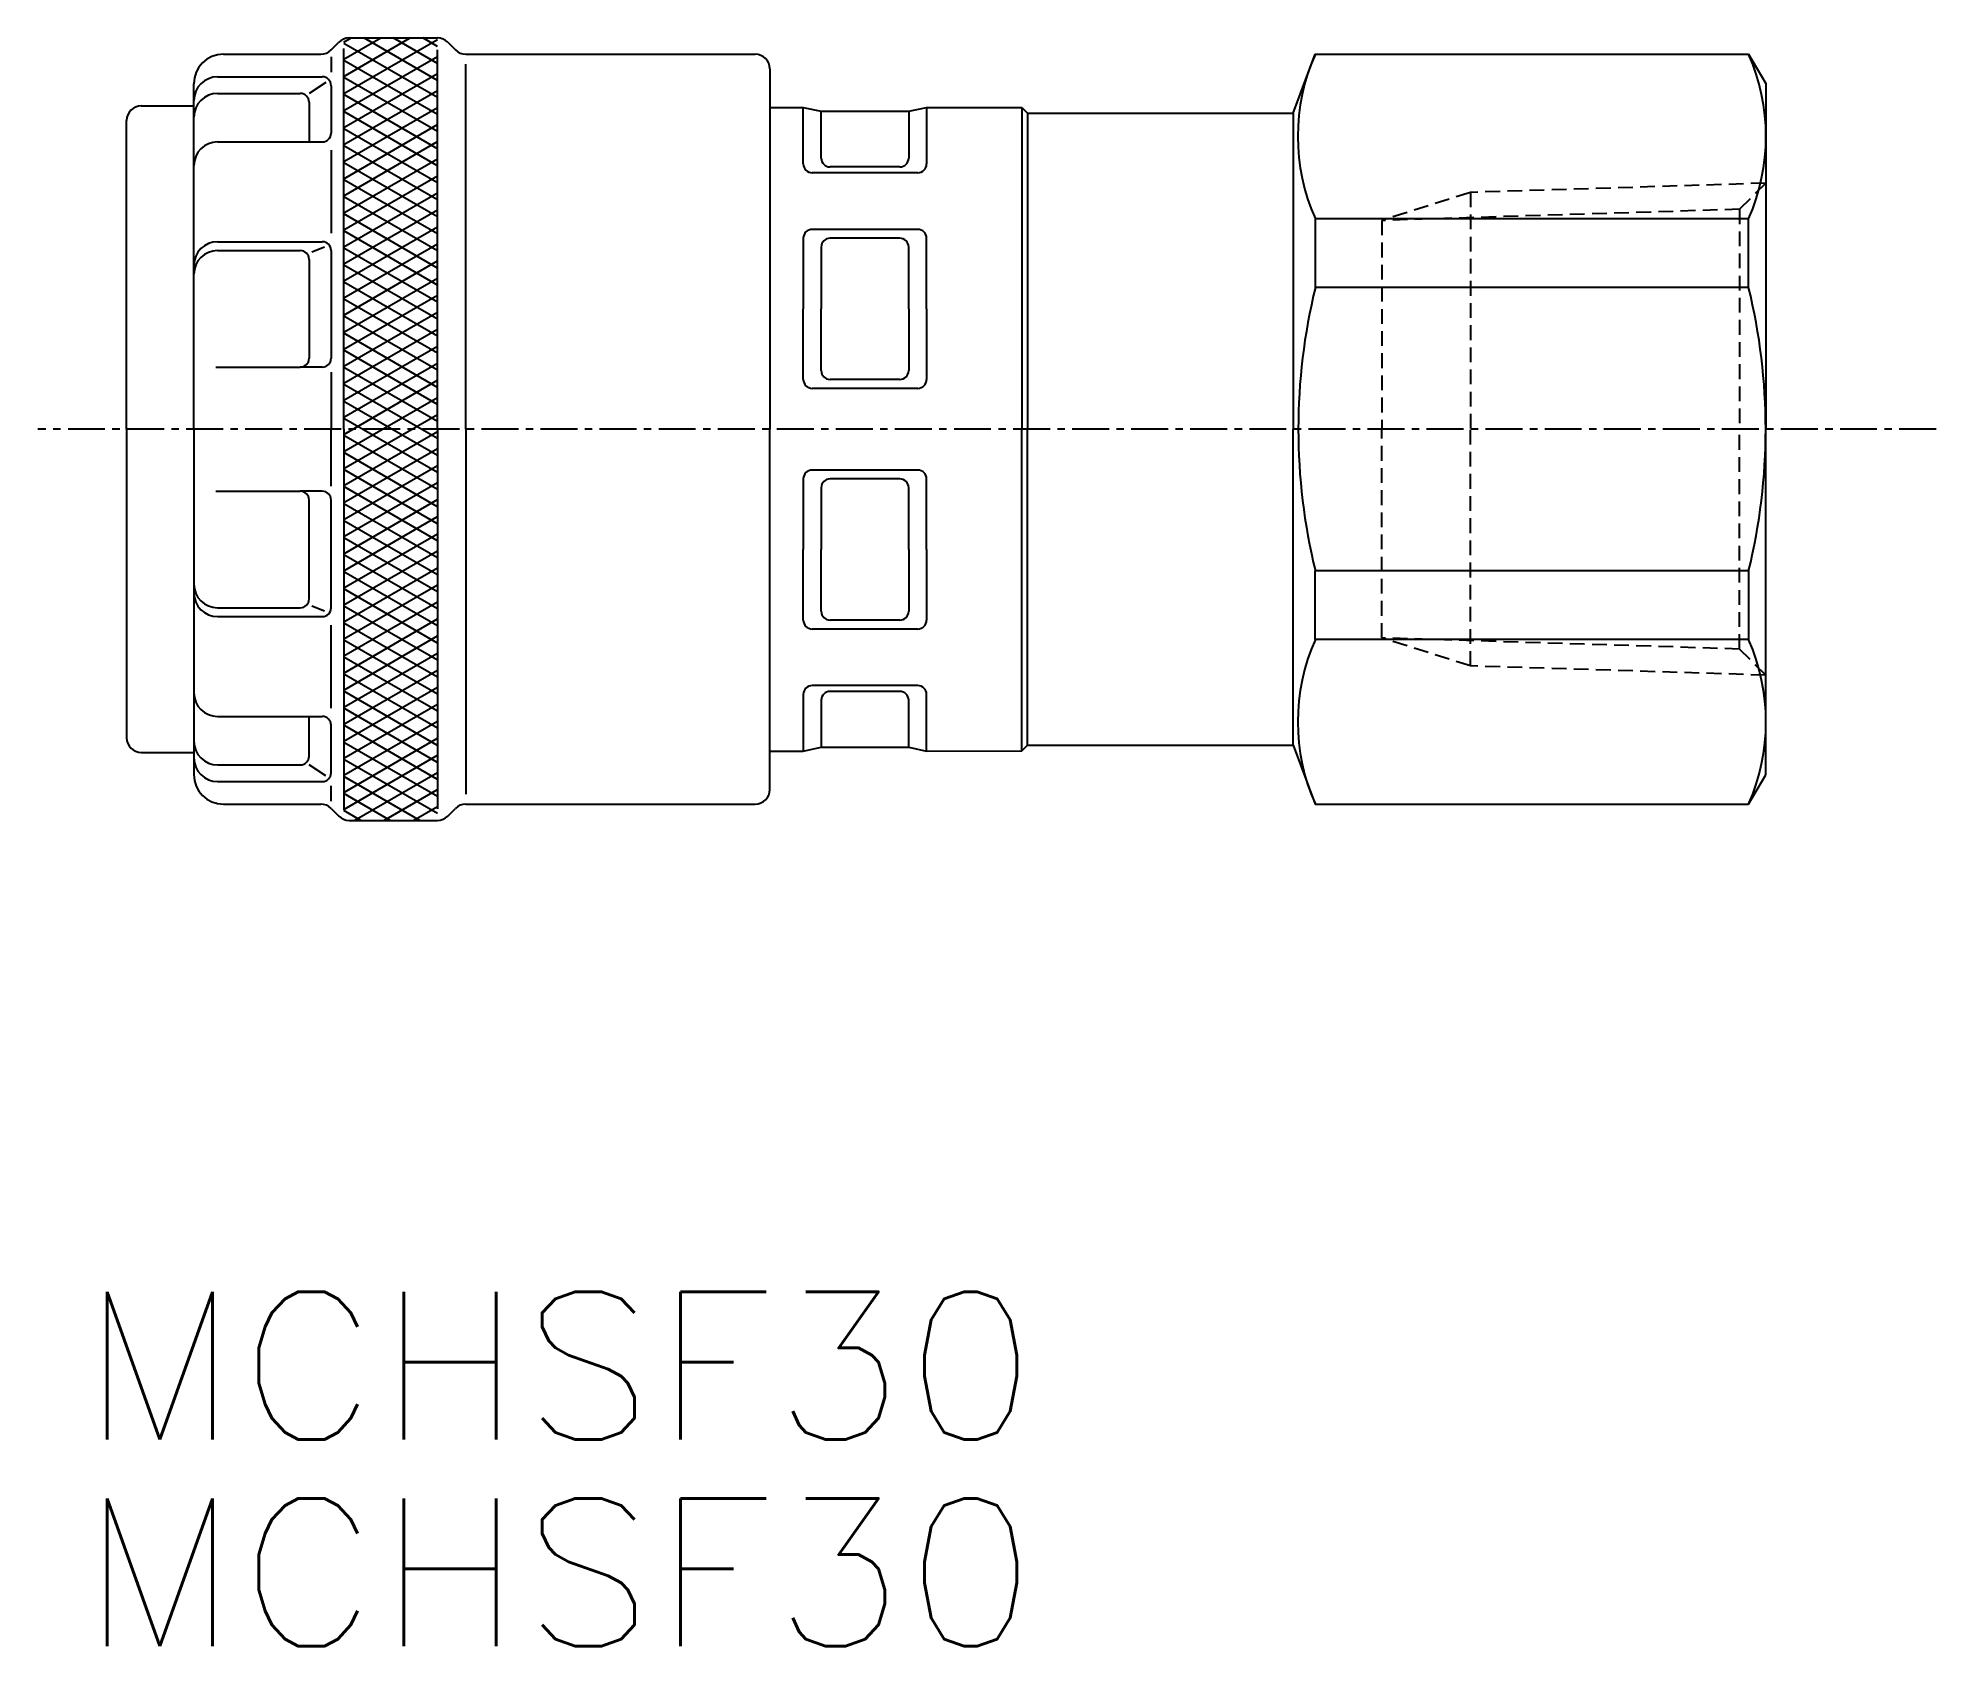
# Model space of a CAD drawing. Extents: x 409.2 to 473.5, y 149.2 to 203.7.
import ezdxf
from ezdxf.enums import TextEntityAlignment as Align

# ---------------------------------------------------------------- set-up
doc = ezdxf.new("R2010")
doc.units = 0
doc.linetypes.add('CENTER', pattern=[2, 1.25, -0.25, 0.25, -0.25])
doc.linetypes.add('DASHED', pattern=[0.75, 0.5, -0.25])
doc.layers.get('0').update_dxf_attribs({"linetype": 'CONTINUOUS'})
doc.layers.add('CENTER', color=1, linetype='CENTER')
doc.styles.get("Standard").update_dxf_attribs({"font": 'txt', "bigfont": 'bigfont'})

msp = doc.modelspace()

# ---------------------------------------------------------------- linework, layer by layer
at = {"color": 7, "linetype": 'CONTINUOUS'}
for p, q in [((415.492, 203.145), (418.785, 203.145)), ((419.138, 203.292), (419.395, 203.549)), ((419.562, 203.548), (419.817, 203.695)), ((419.562, 202.971), (420.817, 203.695)), ((419.562, 202.393), (421.817, 203.695)), ((419.562, 201.816), (422.735, 203.648)), ((422.735, 201.677), (419.562, 203.509)), ((419.562, 190.445), (419.562, 203.342)), ((419.749, 203.695), (422.735, 203.695)), ((422.735, 202.254), (420.239, 203.695)), ((422.735, 202.831), (421.239, 203.695)), ((422.735, 203.409), (422.239, 203.695)), ((422.735, 190.445), (422.735, 203.298)), ((423.088, 203.549), (423.345, 203.292)), ((423.699, 203.145), (433.492, 203.145)), ((451.71, 201.145), (452.461, 203.147)), ((452.461, 203.147), (467.133, 203.147)), ((467.133, 203.147), (467.71, 202.147)), ((419.138, 203.05), (419.138, 202.531)), ((419.562, 201.239), (422.735, 203.07)), ((422.735, 201.099), (419.562, 202.931)), ((419.562, 200.661), (422.735, 202.493)), ((423.699, 190.445), (423.699, 202.802)), ((433.992, 202.645), (433.992, 190.445)), ((414.492, 190.445), (414.492, 202.145)), ((415.292, 202.379), (418.838, 202.379)), ((415.292, 201.815), (418.092, 201.815)), ((418.952, 202.188), (418.392, 201.815)), ((419.138, 202.079), (419.138, 201.444)), ((422.735, 200.522), (419.562, 202.354)), ((419.562, 200.084), (422.735, 201.916)), ((467.71, 202.147), (467.71, 190.445)), ((412.71, 201.395), (414.492, 201.395)), ((414.492, 190.445), (414.492, 201.445)), ((414.492, 190.445), (414.492, 201.445)), ((418.392, 201.515), (418.392, 200.174)), ((419.138, 201.444), (419.138, 200.474)), ((422.735, 199.945), (419.562, 201.777)), ((419.562, 199.507), (422.735, 201.338)), ((422.735, 199.367), (419.562, 201.199)), ((433.992, 201.345), (435.125, 201.345)), ((435.125, 199.427), (435.125, 201.345)), ((435.125, 201.345), (435.731, 201.218)), ((435.731, 199.627), (435.731, 201.218)), ((435.731, 201.218), (438.692, 201.218)), ((438.692, 201.218), (439.298, 201.345)), ((438.692, 201.218), (438.692, 199.627)), ((439.298, 201.345), (439.298, 199.427)), ((439.298, 201.345), (442.521, 201.334)), ((442.521, 201.334), (442.521, 190.445)), ((442.521, 201.334), (442.71, 201.145)), ((412.21, 190.445), (412.21, 200.895)), ((419.562, 198.929), (422.735, 200.761)), ((422.735, 198.79), (419.562, 200.622)), ((442.71, 201.145), (442.71, 190.445)), ((442.71, 201.145), (451.71, 201.145)), ((451.71, 201.145), (451.71, 190.445)), ((415.292, 200.174), (418.838, 200.174)), ((419.138, 199.89), (419.138, 197.081)), ((419.562, 198.352), (422.735, 200.184)), ((422.735, 198.213), (419.562, 200.045)), ((419.562, 197.775), (422.735, 199.606)), ((422.735, 197.635), (419.562, 199.467)), ((438.392, 199.327), (436.031, 199.327)), ((419.562, 197.197), (422.735, 199.029)), ((422.735, 197.058), (419.562, 198.89)), ((438.998, 199.127), (435.425, 199.127)), ((419.562, 196.62), (422.735, 198.452)), ((422.735, 196.481), (419.562, 198.312)), ((419.562, 196.042), (422.735, 197.874)), ((422.735, 195.903), (419.562, 197.735)), ((452.461, 197.574), (452.461, 195.241)), ((467.133, 197.574), (452.461, 197.574)), ((467.133, 195.241), (467.133, 197.574)), ((415.292, 196.795), (418.838, 196.795)), ((419.562, 195.465), (422.735, 197.297)), ((422.735, 195.326), (419.562, 197.158)), ((419.562, 194.888), (422.735, 196.72)), ((435.125, 196.913), (435.125, 194.521)), ((438.998, 197.213), (435.425, 197.213)), ((438.392, 196.913), (436.031, 196.913)), ((439.298, 194.521), (439.298, 196.913)), ((415.292, 196.495), (418.092, 196.495)), ((418.392, 196.195), (418.392, 192.846)), ((418.911, 196.61), (418.478, 196.438)), ((419.138, 196.495), (419.138, 192.846)), ((422.735, 194.749), (419.562, 196.58)), ((419.562, 194.31), (422.735, 196.142)), ((435.731, 196.613), (435.731, 194.521)), ((438.692, 194.521), (438.692, 196.613)), ((422.735, 194.171), (419.562, 196.003)), ((419.562, 193.733), (422.735, 195.565)), ((422.735, 193.594), (419.562, 195.426)), ((419.562, 193.156), (422.735, 194.988)), ((422.735, 193.017), (419.562, 194.848)), ((467.133, 195.241), (452.461, 195.241)), ((419.562, 192.578), (422.735, 194.41)), ((422.735, 192.439), (419.562, 194.271)), ((435.125, 192.128), (435.125, 194.521)), ((435.731, 192.428), (435.731, 194.521)), ((438.692, 194.521), (438.692, 192.428)), ((439.298, 194.521), (439.298, 192.128)), ((419.562, 192.001), (422.735, 193.833)), ((422.735, 191.862), (419.562, 193.694)), ((419.562, 191.424), (422.735, 193.256)), ((422.735, 191.284), (419.562, 193.116)), ((415.236, 192.546), (418.092, 192.546)), ((418.838, 192.546), (418.092, 192.546)), ((419.138, 192.374), (419.138, 190.445)), ((419.562, 190.846), (422.735, 192.678)), ((422.735, 190.707), (419.562, 192.539)), ((419.562, 190.269), (422.735, 192.101)), ((422.735, 190.13), (419.562, 191.962)), ((419.562, 189.692), (422.735, 191.523)), ((438.998, 191.828), (435.425, 191.828)), ((438.392, 192.128), (436.031, 192.128)), ((422.735, 189.552), (419.562, 191.384)), ((419.562, 189.114), (422.735, 190.946)), ((412.21, 190.445), (412.21, 179.995)), ((414.492, 190.445), (414.492, 179.445)), ((414.492, 190.445), (414.492, 179.445)), ((414.492, 190.445), (414.492, 178.745)), ((419.138, 188.517), (419.138, 190.445)), ((422.735, 188.975), (419.562, 190.807)), ((419.562, 190.445), (419.562, 177.548)), ((419.562, 188.537), (422.735, 190.369)), ((422.735, 190.445), (422.735, 177.592)), ((423.699, 190.445), (423.699, 178.088)), ((433.992, 178.245), (433.992, 190.445)), ((442.521, 179.556), (442.521, 190.445)), ((442.71, 179.745), (442.71, 190.445)), ((451.71, 179.745), (451.71, 190.445)), ((467.71, 178.743), (467.71, 190.445)), ((422.735, 188.398), (419.562, 190.23)), ((419.562, 187.96), (422.735, 189.791)), ((422.735, 187.82), (419.562, 189.652)), ((419.562, 187.382), (422.735, 189.214)), ((422.735, 187.243), (419.562, 189.075)), ((438.998, 189.062), (435.425, 189.062)), ((415.236, 188.344), (418.092, 188.344)), ((418.838, 188.344), (418.092, 188.344)), ((419.562, 186.805), (422.735, 188.637)), ((422.735, 186.666), (419.562, 188.498)), ((435.125, 188.762), (435.125, 186.37)), ((435.731, 188.462), (435.731, 186.37)), ((438.392, 188.762), (436.031, 188.762)), ((438.692, 186.37), (438.692, 188.462)), ((439.298, 186.37), (439.298, 188.762)), ((418.392, 184.695), (418.392, 188.044)), ((419.138, 184.395), (419.138, 188.044)), ((419.562, 186.228), (422.735, 188.059)), ((422.735, 186.088), (419.562, 187.92)), ((419.562, 185.65), (422.735, 187.482)), ((422.735, 185.511), (419.562, 187.343)), ((419.562, 185.073), (422.735, 186.905)), ((422.735, 184.934), (419.562, 186.765)), ((419.562, 184.495), (422.735, 186.327)), ((422.735, 184.356), (419.562, 186.188)), ((419.562, 183.918), (422.735, 185.75)), ((435.125, 183.977), (435.125, 186.37)), ((435.731, 184.277), (435.731, 186.37)), ((438.692, 186.37), (438.692, 184.277)), ((439.298, 186.37), (439.298, 183.977)), ((422.735, 183.779), (419.562, 185.611)), ((419.562, 183.341), (422.735, 185.173)), ((452.461, 183.317), (452.461, 185.649)), ((467.133, 185.649), (452.461, 185.649)), ((467.133, 185.649), (467.133, 183.317)), ((418.911, 184.281), (418.478, 184.452)), ((422.735, 183.202), (419.562, 185.033)), ((419.562, 182.763), (422.735, 184.595)), ((422.735, 182.624), (419.562, 184.456)), ((415.292, 184.395), (418.092, 184.395)), ((415.292, 184.095), (418.838, 184.095)), ((419.138, 181), (419.138, 183.809)), ((419.562, 182.186), (422.735, 184.018)), ((422.735, 182.047), (419.562, 183.879)), ((438.392, 183.977), (436.031, 183.977)), ((419.562, 181.609), (422.735, 183.441)), ((422.735, 181.47), (419.562, 183.301)), ((438.998, 183.677), (435.425, 183.677)), ((467.133, 183.317), (452.461, 183.317)), ((419.562, 181.031), (422.735, 182.863)), ((422.735, 180.892), (419.562, 182.724)), ((419.562, 180.454), (422.735, 182.286)), ((422.735, 180.315), (419.562, 182.147)), ((419.562, 179.877), (422.735, 181.709)), ((422.735, 179.737), (419.562, 181.569)), ((435.125, 181.463), (435.125, 179.545)), ((438.998, 181.763), (435.425, 181.763)), ((435.731, 181.263), (435.731, 179.673)), ((438.392, 181.563), (436.031, 181.563)), ((438.692, 179.673), (438.692, 181.263)), ((439.298, 179.545), (439.298, 181.463)), ((415.292, 180.716), (418.838, 180.716)), ((418.392, 179.375), (418.392, 180.716)), ((419.562, 179.299), (422.735, 181.131)), ((422.735, 179.16), (419.562, 180.992)), ((419.138, 179.447), (419.138, 180.416)), ((419.562, 178.722), (422.735, 180.554)), ((422.735, 178.583), (419.562, 180.415)), ((419.562, 178.145), (422.735, 179.976)), ((412.71, 179.495), (414.492, 179.495)), ((419.138, 178.811), (419.138, 179.447)), ((422.735, 178.005), (419.562, 179.837)), ((419.562, 177.567), (422.735, 179.399)), ((433.992, 179.545), (435.125, 179.545)), ((435.125, 179.545), (435.731, 179.673)), ((435.731, 179.673), (438.692, 179.673)), ((438.692, 179.673), (439.298, 179.545)), ((439.298, 179.545), (442.521, 179.556)), ((442.521, 179.556), (442.71, 179.745)), ((442.71, 179.745), (451.71, 179.745)), ((451.71, 179.745), (452.461, 177.743)), ((415.292, 179.075), (418.092, 179.075)), ((418.952, 178.702), (418.392, 179.075)), ((422.735, 177.428), (419.562, 179.26)), ((422.138, 177.195), (419.562, 178.683)), ((419.917, 177.195), (422.735, 178.822)), ((467.133, 177.743), (467.71, 178.743)), ((415.292, 178.511), (418.838, 178.511)), ((419.138, 177.841), (419.138, 178.36)), ((421.138, 177.195), (419.562, 178.105)), ((420.917, 177.195), (422.735, 178.244)), ((415.492, 177.745), (418.785, 177.745)), ((419.138, 177.599), (419.395, 177.342)), ((420.138, 177.195), (419.562, 177.528)), ((421.917, 177.195), (422.735, 177.667)), ((423.088, 177.342), (423.345, 177.599)), ((423.699, 177.745), (433.492, 177.745)), ((452.461, 177.743), (467.133, 177.743)), ((419.749, 177.195), (422.735, 177.195))]:
    msp.add_line(p, q, dxfattribs=at)
at = {"color": 3, "linetype": 'DASHED'}
for p, q in [((457.71, 198.464), (457.71, 190.445)), ((466.827, 197.893), (466.827, 190.445)), ((457.71, 182.427), (457.71, 190.445)), ((466.827, 182.998), (466.827, 190.445))]:
    msp.add_line(p, q, dxfattribs=at)
for points in [[(467.71, 198.776), (457.71, 198.464), (454.71, 197.514)], [(467.71, 198.776), (466.827, 197.893), (454.71, 197.514), (454.71, 190.445)], [(467.71, 182.114), (466.827, 182.998), (454.71, 183.376), (454.71, 190.445)], [(467.71, 182.114), (457.71, 182.427), (454.71, 183.376)]]:
    msp.add_lwpolyline(points, dxfattribs=at)
at = {"color": 7, "linetype": 'CONTINUOUS'}
for centre, radius, start, end in [((415.492, 202.145), 1, 90, 180), ((418.785, 203.645), 0.5, 270, 315), ((419.749, 203.195), 0.5, 90, 135), ((422.735, 203.195), 0.5, 45, 90), ((423.699, 203.645), 0.5, 225, 270), ((433.492, 202.645), 0.5, 0, 90), ((458.684, 200.36), 6.818, 155.87635, 204.12365), ((460.803, 200.36), 6.916, 336.23892, 23.76108), ((415.292, 201.579), 0.8, 90, 180), ((415.292, 201.015), 0.8, 90, 180), ((418.092, 201.515), 0.3, 0, 90), ((418.838, 202.079), 0.3, 0, 90), ((412.71, 200.895), 0.5, 90, 180), ((415.292, 199.374), 0.8, 90, 180), ((418.838, 200.474), 0.3, 270, 0), ((435.425, 199.427), 0.3, 180, 270), ((436.031, 199.627), 0.3, 180, 270), ((438.392, 199.627), 0.3, 270, 0), ((438.998, 199.427), 0.3, 270, 0), ((415.292, 195.995), 0.8, 90, 180), ((418.838, 196.495), 0.3, 0, 90), ((435.425, 196.913), 0.3, 90, 180), ((436.031, 196.613), 0.3, 90, 180), ((438.392, 196.613), 0.3, 0, 90), ((438.998, 196.913), 0.3, 0, 90), ((415.292, 195.695), 0.8, 90, 180), ((418.092, 196.195), 0.3, 0, 90), ((472.091, 190.445), 20.207, 166.27087, 180), ((447.503, 190.445), 20.207, 360, 13.72913), ((418.092, 192.846), 0.3, 270, 0), ((418.838, 192.846), 0.3, 270, 0), ((436.031, 192.428), 0.3, 180, 270), ((438.392, 192.428), 0.3, 270, 0), ((435.425, 192.128), 0.3, 180, 270), ((438.998, 192.128), 0.3, 270, 0), ((472.091, 190.445), 20.207, 180, 193.72913), ((447.503, 190.445), 20.207, 346.27087, 0), ((435.425, 188.762), 0.3, 90, 180), ((438.998, 188.762), 0.3, 0, 90), ((418.092, 188.044), 0.3, 0, 90), ((418.838, 188.044), 0.3, 0, 90), ((436.031, 188.462), 0.3, 90, 180), ((438.392, 188.462), 0.3, 0, 90), ((415.292, 185.195), 0.8, 180, 270), ((415.292, 184.895), 0.8, 180, 270), ((418.092, 184.695), 0.3, 270, 0), ((418.838, 184.395), 0.3, 270, 0), ((435.425, 183.977), 0.3, 180, 270), ((436.031, 184.277), 0.3, 180, 270), ((438.392, 184.277), 0.3, 270, 0), ((438.998, 183.977), 0.3, 270, 0), ((458.684, 180.53), 6.818, 155.87636, 204.12365), ((460.803, 180.53), 6.916, 336.23891, 23.76109), ((415.292, 181.516), 0.8, 180, 270), ((435.425, 181.463), 0.3, 90, 180), ((436.031, 181.263), 0.3, 90, 180), ((438.392, 181.263), 0.3, 0, 90), ((438.998, 181.463), 0.3, 0, 90), ((418.838, 180.416), 0.3, 0, 90), ((412.71, 179.995), 0.5, 180, 270), ((415.292, 179.875), 0.8, 180, 270), ((415.292, 179.311), 0.8, 180, 270), ((418.092, 179.375), 0.3, 270, 0), ((415.492, 178.745), 1, 180, 270), ((418.838, 178.811), 0.3, 270, 0), ((433.492, 178.245), 0.5, 270, 0), ((418.785, 177.245), 0.5, 45, 90), ((423.699, 177.245), 0.5, 90, 135), ((419.749, 177.695), 0.5, 225, 270), ((422.735, 177.695), 0.5, 270, 315)]:
    msp.add_arc(centre, radius, start, end, dxfattribs=at)
at = {"layer": 'CENTER', "color": 1, "linetype": 'CENTER'}
msp.add_line((473.478, 190.445), (409.21, 190.445), dxfattribs=at)

# ---------------------------------------------------------------- texts
at = {"color": 7, "linetype": 'CONTINUOUS', "width": 1.041667}
for p in [(410.657, 154.731), (410.657, 147.731)]:
    msp.add_text('MCHSF30', height=5, dxfattribs=at).set_placement(p, align=Align.BOTTOM_LEFT)

doc.saveas('drawing.dxf')
